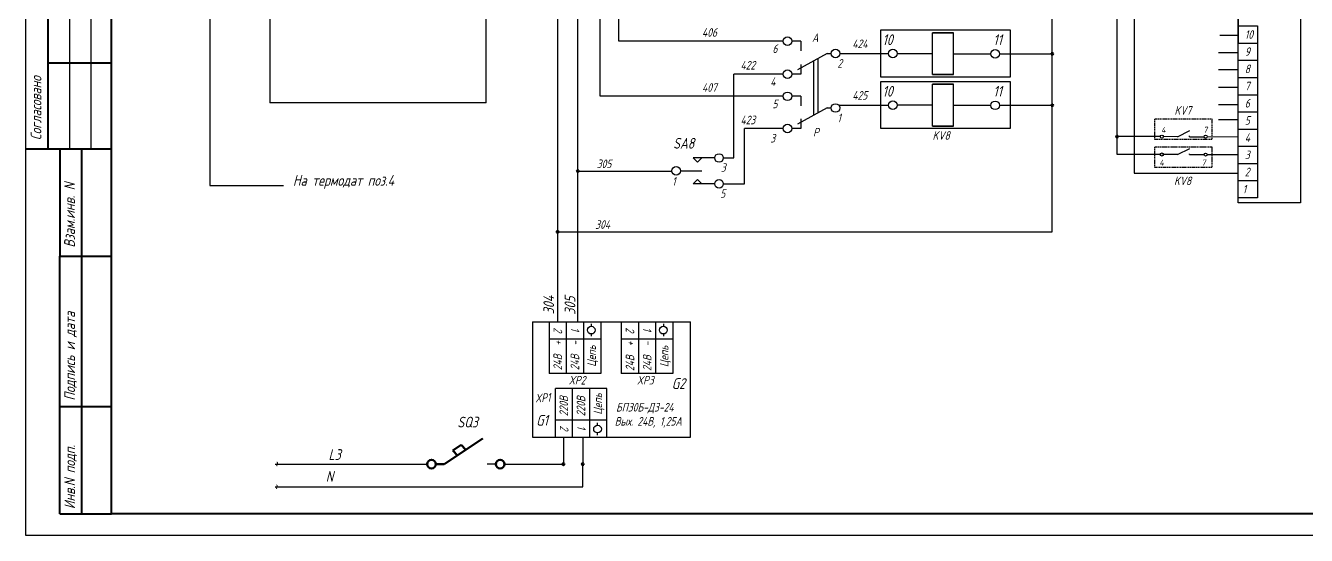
# Model space of a CAD drawing. Header units: millimetres. Extents: x 4645 to 5156, y -5120 to -4765.
# Drawn here: x 4644.9 to 4943, y -5120.3 to -5001.6 of the extents above; entities that cross this region are included whole.
import ezdxf

# ---------------------------------------------------------------- set-up
doc = ezdxf.new("R2010")
doc.units = ezdxf.units.MM
doc.linetypes.add('HIDDEN', pattern=[0.375, 0.25, -0.125])
doc.layers.add('MAIN', color=7, linetype='Continuous', lineweight=50)
doc.styles.add('GOST тип А', font='', dxfattribs={"oblique": 15})
doc.styles.get("Standard").update_dxf_attribs({"font": '', "oblique": 15})
doc.styles.get('GOST тип А').set_extended_font_data('GOST type A')
doc.styles.get('Standard').set_extended_font_data('GOST type A')

msp = doc.modelspace()

# ---------------------------------------------------------------- linework, layer by layer
at = {"linetype": 'Continuous'}
for p, q in [((4644.89, -5120.29), (4644.89, -4764.53)), ((4902.89, -4782.01), (4902.89, -5035.96)), ((4898.9, -5031.64), (4898.89, -4805.69)), ((4860.83, -5003.31), (4855.96, -5003.31)), ((4927.05, -5003.96), (4922.8, -5003.96)), ((4834.34, -5008.12), (4845.66, -5008.12)), ((4855.96, -5008.18), (4847.7, -5008.17)), ((4860.83, -5008.17), (4869.52, -5008.17)), ((4927.05, -5007.96), (4922.49, -5007.96)), ((4927.05, -5011.96), (4922.49, -5011.96)), ((4860.83, -5015.3), (4855.96, -5015.3)), ((4922.49, -5015.96), (4927.05, -5015.96)), ((4834.34, -5020.12), (4845.7, -5020.12)), ((4855.96, -5020.17), (4847.7, -5020.17)), ((4860.83, -5020.16), (4869.52, -5020.16)), ((4922.49, -5019.96), (4927.05, -5019.96)), ((4922.49, -5023.46), (4927.05, -5023.46)), ((4919.87, -5027.49), (4927.1, -5027.45)), ((4902.89, -5035.96), (4927.12, -5035.96)), ((5156.14, -5120.29), (4644.89, -5120.29))]:
    msp.add_line(p, q, dxfattribs=at)
at = {"lineweight": 30}
for p, q in [((4701.73, -4823.28), (4701.73, -5019.6)), ((4752.03, -5019.6), (4752.03, -4823.28)), ((4687.73, -4915.17), (4687.73, -5038.83)), ((4687.73, -5038.83), (4704.88, -5038.83)), ((4776.52, -5071.08), (4776.52, -5071.61)), ((4793.3, -5071.08), (4793.3, -5071.61)), ((4776.52, -5073.41), (4776.52, -5073.94)), ((4793.3, -5073.41), (4793.3, -5073.94)), ((4777.99, -5094.64), (4777.99, -5094.11)), ((4777.99, -5096.96), (4777.99, -5096.44))]:
    msp.add_line(p, q, dxfattribs=at)
at = {"linetype": 'Continuous', "lineweight": 40}
for p, q in [((4664.88, -5115.3), (4664.89, -4889.53)), ((5151.14, -5115.29), (4664.89, -5115.29))]:
    msp.add_line(p, q, dxfattribs=at)
at = {"color": 7, "lineweight": -3}
for p, q in [((4883.79, -5049.64), (4883.79, -4965.15)), ((4871.52, -5008.19), (4883.79, -5008.19)), ((4871.52, -5020.18), (4883.79, -5020.18)), ((4908.95, -5027.48), (4898.9, -5027.48)), ((4915.76, -5027.49), (4915.76, -5027.3)), ((4915.76, -5031.65), (4915.76, -5031.46)), ((4908.95, -5031.64), (4898.9, -5031.64)), ((4768.69, -5049.64), (4883.79, -5049.64)), ((4774.54, -5108.99), (4774.54, -5103.91))]:
    msp.add_line(p, q, dxfattribs=at)
for p, q in [((4782.97, -5005.23), (4782.97, -4987.36)), ((4778.57, -5018.09), (4778.57, -4991.37)), ((4919.87, -5031.65), (4927.1, -5031.63)), ((4773.4, -5035.48), (4795.26, -5035.48)), ((4702.92, -5103.7), (4738.32, -5103.7)), ((4702.96, -5109.02), (4774.54, -5108.99))]:
    msp.add_line(p, q)
at = {"color": 7, "linetype": 'Continuous'}
for p, q in [((4927.12, -4995.21), (4927.12, -5003.21)), ((4927.12, -5001.71), (4931.62, -5001.71)), ((4927.12, -5001.71), (4927.12, -5005.71)), ((4931.62, -5001.71), (4931.62, -5041.71)), ((4855.96, -5003.31), (4860.83, -5003.31)), ((4855.96, -5008.18), (4855.96, -5003.31)), ((4860.83, -5013.05), (4860.83, -5003.31)), ((4927.12, -5005.71), (4931.62, -5005.71)), ((4831.42, -5008.12), (4824.54, -5011.9)), ((4831.42, -5008.12), (4832.34, -5008.12)), ((4855.96, -5013.05), (4855.96, -5008.18)), ((4927.12, -5009.71), (4931.62, -5009.71)), ((4809.68, -5032.44), (4809.68, -5012.93)), ((4855.96, -5013.05), (4860.83, -5013.05)), ((4860.83, -5013.05), (4855.96, -5013.05)), ((4927.12, -5013.71), (4931.62, -5013.71)), ((4855.96, -5015.3), (4860.83, -5015.3)), ((4855.96, -5020.17), (4855.96, -5015.3)), ((4860.83, -5025.05), (4860.83, -5015.3)), ((4927.12, -5017.71), (4931.62, -5017.71)), ((4831.42, -5020.81), (4824.54, -5024.59)), ((4831.42, -5020.81), (4832.34, -5020.81)), ((4831.42, -5020.81), (4832.34, -5020.81)), ((4831.42, -5020.81), (4832.34, -5020.81)), ((4855.96, -5025.05), (4855.96, -5020.17)), ((4927.12, -5021.71), (4931.62, -5021.71)), ((4812.21, -5038.44), (4812.21, -5025.62)), ((4855.96, -5025.05), (4860.83, -5025.05)), ((4860.83, -5025.05), (4855.96, -5025.05)), ((4912.99, -5027.49), (4915.86, -5026.06)), ((4915.76, -5027.49), (4919.15, -5027.49)), ((4916.68, -5027.49), (4918.08, -5027.49)), ((4927.12, -5025.71), (4931.62, -5025.71)), ((4927.12, -5036.21), (4927.12, -5028.21)), ((4912.99, -5031.66), (4915.86, -5030.22)), ((4927.12, -5029.71), (4931.62, -5029.71)), ((4800.26, -5032.44), (4801.26, -5033.44)), ((4805.26, -5032.44), (4800.26, -5032.44)), ((4801.26, -5033.44), (4802.26, -5032.44)), ((4807.26, -5032.44), (4809.68, -5032.44)), ((4915.76, -5031.65), (4919.15, -5031.65)), ((4916.68, -5031.65), (4918.08, -5031.65)), ((4927.12, -5033.71), (4931.62, -5033.71)), ((4797.26, -5035.44), (4802.26, -5035.44)), ((4800.26, -5038.44), (4801.26, -5037.44)), ((4801.26, -5037.44), (4802.26, -5038.44)), ((4805.26, -5038.44), (4800.26, -5038.44)), ((4807.26, -5038.44), (4812.21, -5038.44)), ((4812.21, -5038.44), (4812.21, -5038.44)), ((4927.12, -5037.71), (4931.62, -5037.71)), ((4931.62, -5041.71), (4927.12, -5041.71))]:
    msp.add_line(p, q, dxfattribs=at)
at = {"color": 7, "linetype": 'Continuous', "lineweight": 30}
for p, q in [((4927.12, -5042.91), (4927.12, -4995.21)), ((4941.6, -4995.21), (4941.6, -5042.91)), ((4941.6, -5042.91), (4927.12, -5042.91))]:
    msp.add_line(p, q, dxfattribs=at)
at = {"color": 7}
for p, q in [((4821.2, -5005.23), (4782.97, -5005.23)), ((4825.29, -5005.22), (4823.2, -5005.22)), ((4825.29, -5005.22), (4825.29, -5007.47)), ((4825.33, -5010.65), (4825.33, -5012.9)), ((4828.25, -5009.85), (4828.25, -5022.55)), ((4829.29, -5009.28), (4829.29, -5021.98)), ((4821.2, -5012.93), (4809.68, -5012.93)), ((4825.33, -5012.9), (4823.2, -5012.9)), ((4821.2, -5018.09), (4778.57, -5018.09)), ((4825.29, -5018.08), (4823.2, -5018.08)), ((4825.29, -5018.08), (4825.29, -5020.33)), ((4821.2, -5025.62), (4812.21, -5025.62)), ((4825.33, -5025.6), (4823.2, -5025.6)), ((4825.33, -5023.35), (4825.33, -5025.6))]:
    msp.add_line(p, q, dxfattribs=at)
at = {"linetype": 'Continuous', "lineweight": 30}
for p, q in [((4752.03, -5019.6), (4701.73, -5019.6)), ((4762.84, -5070.61), (4762.84, -5097.44)), ((4762.84, -5070.61), (4799.64, -5070.61)), ((4799.64, -5097.44), (4799.64, -5070.61)), ((4762.84, -5097.44), (4799.64, -5097.44))]:
    msp.add_line(p, q, dxfattribs=at)
at = {"lineweight": 30, "ltscale": 0.5}
for p, q in [((4766.72, -5070.61), (4766.72, -5082.61)), ((4774.72, -5070.61), (4774.72, -5082.61)), ((4778.72, -5070.61), (4778.72, -5082.61)), ((4783.5, -5070.61), (4783.5, -5082.61)), ((4791.5, -5070.61), (4791.5, -5082.61)), ((4795.5, -5070.61), (4795.5, -5082.61)), ((4778.72, -5074.61), (4766.72, -5074.61)), ((4795.5, -5074.61), (4783.5, -5074.61)), ((4778.72, -5082.61), (4766.72, -5082.61)), ((4795.5, -5082.61), (4783.5, -5082.61)), ((4780.18, -5086.07), (4768.18, -5086.07)), ((4768.18, -5097.44), (4768.18, -5086.07)), ((4776.18, -5097.44), (4776.18, -5086.07)), ((4780.18, -5097.44), (4780.18, -5086.07)), ((4780.18, -5093.44), (4768.18, -5093.44))]:
    msp.add_line(p, q, dxfattribs=at)
at = {"ltscale": 0.5}
for p, q in [((4770.72, -5070.61), (4770.72, -5082.61)), ((4787.5, -5070.61), (4787.5, -5082.61)), ((4772.18, -5097.44), (4772.18, -5086.07))]:
    msp.add_line(p, q, dxfattribs=at)
at = {"color": 7, "lineweight": -3}
for points in [[(4843.88, -5002.64), (4874, -5002.64), (4874, -5013.64), (4843.88, -5013.64)], [(4843.88, -5014.61), (4874, -5014.61), (4874, -5025.6), (4843.88, -5025.6)]]:
    msp.add_lwpolyline(points, close=True, dxfattribs=at)
at = {"color": 7, "linetype": 'HIDDEN', "lineweight": -3}
for points in [[(4907.72, -5023.3), (4920.95, -5023.3), (4920.95, -5028.15), (4907.72, -5028.15)], [(4907.71, -5029.82), (4920.94, -5029.82), (4920.94, -5034.67), (4907.71, -5034.67)]]:
    msp.add_lwpolyline(points, close=True, dxfattribs=at)
at = {"color": 7, "linetype": 'Continuous'}
for centre in [(4822.2, -5005.23), (4833.34, -5008.12), (4822.2, -5012.91), (4822.2, -5018.09), (4833.34, -5020.81), (4822.2, -5025.61), (4806.26, -5032.44), (4796.26, -5035.44), (4806.26, -5038.44)]:
    msp.add_circle(centre, 1, dxfattribs=at)
at = {"linetype": 'Continuous'}
for centre in [(4846.7, -5008.13), (4870.52, -5008.19), (4846.7, -5020.13), (4870.52, -5020.19)]:
    msp.add_circle(centre, 1, dxfattribs=at)
at = {"lineweight": 50, "ltscale": 0.5}
for centre in [(4883.81, -5008.2), (4883.81, -5020.18), (4898.91, -5027.47), (4773.4, -5035.48), (4768.69, -5049.64), (4770.04, -5103.7), (4774.54, -5103.7)]:
    msp.add_circle(centre, 0.208, dxfattribs=at)
at = {"linetype": 'Continuous', "lineweight": 30}
for centre in [(4776.52, -5072.51), (4793.3, -5072.51), (4777.99, -5095.54)]:
    msp.add_circle(centre, 0.9, dxfattribs=at)
at = {"layer": 'MAIN', "color": 7, "linetype": 'Continuous', "lineweight": 40}
for p, q in [((4650.08, -4965.29), (4650.08, -5030.29)), ((4650.08, -5010.29), (4664.88, -5010.29)), ((4644.88, -5030.29), (4664.88, -5030.29)), ((4652.88, -5030.3), (4652.88, -5055.3)), ((4657.88, -5030.3), (4657.88, -5115.3)), ((4652.88, -5115.3), (4652.88, -5055.3)), ((4652.88, -5055.3), (4664.88, -5055.3)), ((4652.88, -5090.3), (4664.88, -5090.3)), ((4652.88, -5115.3), (4664.88, -5115.3))]:
    msp.add_line(p, q, dxfattribs=at)
at = {"layer": 'MAIN', "color": 7, "linetype": 'Continuous', "lineweight": -2}
for p, q in [((4655.08, -4965.29), (4655.08, -5030.29)), ((4660.08, -4965.29), (4660.08, -5030.29)), ((4912.99, -5027.49), (4909.67, -5027.48)), ((4912.99, -5031.66), (4909.67, -5031.64))]:
    msp.add_line(p, q, dxfattribs=at)
at = {"layer": 'MAIN', "color": 7, "linetype": 'Continuous', "lineweight": -3}
for p, q in [((4768.69, -4979.25), (4768.69, -5070.61)), ((4773.4, -5070.61), (4773.4, -4983.45)), ((4898.91, -5027.07), (4898.91, -5027.07)), ((4770.04, -5097.44), (4770.04, -5103.5)), ((4774.54, -5097.44), (4774.54, -5103.5)), ((4754.32, -5103.7), (4752.32, -5103.7)), ((4756.32, -5103.7), (4769.83, -5103.7)), ((4774.79, -5103.7), (4774.79, -5103.7)), ((4769.79, -5109.15), (4769.79, -5109.15))]:
    msp.add_line(p, q, dxfattribs=at)
at = {"layer": 'MAIN', "color": 7, "linetype": 'Continuous', "lineweight": 50}
for p, q in [((4742.32, -5103.7), (4751.32, -5097.7)), ((4744.34, -5100.5), (4746.28, -5099.2)), ((4747.36, -5100.38), (4746.28, -5099.2)), ((4745.39, -5101.69), (4744.34, -5100.5)), ((4740.32, -5103.7), (4741.32, -5103.7)), ((4742.32, -5103.7), (4740.32, -5103.7))]:
    msp.add_line(p, q, dxfattribs=at)
at = {"layer": 'MAIN', "color": 7, "linetype": 'Continuous', "lineweight": -3}
for centre in [(4909.31, -5027.48), (4919.51, -5027.49), (4909.31, -5031.64), (4919.51, -5031.65)]:
    msp.add_circle(centre, 0.357, dxfattribs=at)
at = {"layer": 'MAIN', "color": 7, "linetype": 'Continuous', "lineweight": 50}
for centre in [(4739.32, -5103.7), (4755.32, -5103.7)]:
    msp.add_circle(centre, 1, dxfattribs=at)

# ---------------------------------------------------------------- texts
at = {"color": 7, "linetype": 'Continuous', "style": 'GOST тип А', "oblique": 15}
for s, height, p in [('406', 2, (4802.3, -5004.22)), ('А', 2, (4827.91, -5005.43)), ('10', 2, (4928.62, -5004.71)), ('6', 2, (4818.69, -5008)), ('9', 2, (4928.62, -5008.71)), ('422', 2, (4811.25, -5011.86)), ('2', 2, (4833.8, -5011.43)), ('8', 2, (4928.62, -5012.71)), ('4', 2, (4818.19, -5015.68)), ('407', 2, (4802.3, -5017.05)), ('7', 2, (4928.62, -5016.71)), ('5', 2, (4818.69, -5020.86)), ('6', 2, (4928.62, -5020.71)), ('423', 2, (4811.25, -5024.6)), ('1', 2, (4833.8, -5024.13)), ('KV7', 2, (4912.26, -5022.37)), ('Р', 2, (4828.13, -5027.45)), ('5', 2, (4928.62, -5024.71)), ('SA8', 2.5, (4795.57, -5030.27)), ('3', 2, (4818.19, -5028.85)), ('KV8', 2, (4855.96, -5028.2)), ('4', 2, (4928.62, -5028.71)), ('3', 2, (4928.62, -5032.71)), ('3', 2, (4806.67, -5035.66)), ('1', 2, (4795.34, -5038.88)), ('KV8', 2, (4912.16, -5038.76)), ('2', 2, (4928.62, -5036.71)), ('5', 2, (4806.53, -5041.71)), ('1', 2, (4928.12, -5040.71)), ('XP2', 2, (4771.27, -5085.17)), ('XP3', 2, (4787.13, -5085.17)), ('БП30Б-Д3-24', 2, (4782.29, -5091.46))]:
    msp.add_text(s, height=height, dxfattribs=at).set_placement(p)
at = {"linetype": 'Continuous', "style": 'GOST тип А', "oblique": 15}
for s, height, p in [('10', 2.5, (4844.29, -5006.17)), ('11', 2.5, (4870.08, -5006.17)), ('424', 2, (4837.28, -5006.87)), ('10', 2.5, (4844.29, -5018.16)), ('11', 2.5, (4870.08, -5018.16)), ('425', 2, (4837.28, -5018.87)), ('4', 1.4, (4909.14, -5026.59)), ('7', 1.4, (4918.94, -5026.59)), ('4', 1.4, (4908.73, -5034.21)), ('7', 1.4, (4918.53, -5034.21)), ('На термодат поз.4', 2.5, (4707.09, -5038.92)), ('L3', 2.5, (4715.36, -5102.72)), ('N', 2.5, (4714.73, -5107.81))]:
    msp.add_text(s, height=height, dxfattribs=at).set_placement(p)
for s, height, rotation, p in [('305', 2.5, 90, (4772.82, -5068.93)), ('304', 2.5, 90, (4767.89, -5068.85)), ('2', 2, 270, (4767.77, -5071.87)), ('1', 2, 270, (4771.77, -5071.87)), ('2', 2, 270, (4784.55, -5071.87)), ('1', 2, 270, (4788.55, -5071.87)), ('24В  +', 2, 90, (4769.71, -5081.84)), ('24В  -', 2, 90, (4773.71, -5081.84)), ('Цепь', 2, 89.7415, (4777.59, -5081.04)), ('24В  +', 2, 90, (4786.53, -5082.04)), ('24В  -', 2, 90, (4790.53, -5082.04)), ('Цепь', 2, 89.7415, (4794.47, -5081.12)), ('220В', 2, 89.6865, (4771.11, -5092.55)), ('220В', 2, 89.6865, (4775.11, -5092.57)), ('Цепь', 2, 90, (4779.06, -5092.19)), ('2', 2, 270, (4769.23, -5094.7))]:
    msp.add_text(s, height=height, rotation=rotation, dxfattribs=at).set_placement(p)
at = {"color": 7, "linetype": 'Continuous', "style": 'GOST тип А', "oblique": 15}
msp.add_text('XP1', height=2, rotation=3.5452, dxfattribs=at).set_placement((4763.5, -5089.37))
at = {"linetype": 'Continuous', "oblique": 15}
msp.add_text('1', height=2, rotation=270, dxfattribs=at).set_placement((4773.23, -5094.7))
at = {"layer": 'MAIN', "color": 7, "linetype": 'Continuous', "lineweight": -3, "oblique": 15}
for s, p in [('Согласовано', (4648.55, -5028.29)), ('Взам.инв. N', (4656.35, -5053.3)), ('Подпись и дата', (4656.4, -5088.93)), ('Инв.N подп.', (4656.4, -5114.18))]:
    msp.add_text(s, height=2.5, rotation=90, dxfattribs=at).set_placement(p)
at = {"layer": 'MAIN', "color": 7, "linetype": 'Continuous', "lineweight": -3, "style": 'GOST тип А', "oblique": 15}
for s, height, p in [('305', 2, (4777.79, -5034.8)), ('304', 2, (4777.44, -5048.95)), ('G2', 2.5, (4795.26, -5086.19)), ('SQ3', 2.5, (4745.36, -5095.17)), ('G1', 2.5, (4763.71, -5094.74)), ('Вых. 24В, 1,25А', 2, (4781.98, -5094.74))]:
    msp.add_text(s, height=height, dxfattribs=at).set_placement(p)
for p in [(4704.71, -5104.7), (4704.63, -5110.02)]:
    msp.add_text('~', height=2.5, rotation=90, dxfattribs=at).set_placement(p)

doc.saveas('drawing.dxf')
